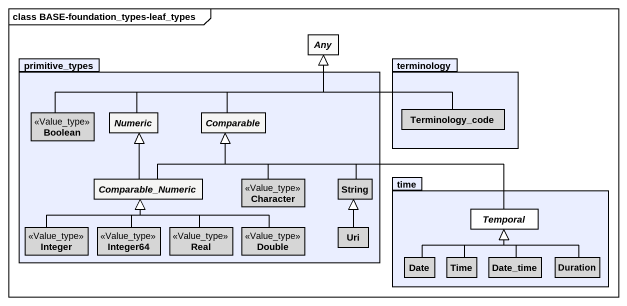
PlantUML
@startuml
mainframe class BASE-foundation_types-leaf_types
hide circle
hide empty members
abstract class Any #FAFAF9
package primitive_types #EAEEFF {
  class Boolean <<Value_type>> #D6D6D6
  abstract class Numeric #F5F5F4
  abstract class Comparable #F5F5F4
  abstract class Comparable_Numeric #F5F5F4
  class Character <<Value_type>> #D6D6D6
  class String #D6D6D6
  class Integer <<Value_type>> #D6D6D6
  class Integer64 <<Value_type>> #D6D6D6
  class Real <<Value_type>> #D6D6D6
  class Double <<Value_type>> #D6D6D6
  class Uri #D6D6D6
}
package terminology #EAEEFF {
  class Terminology_code #D6D6D6
}
package time #EAEEFF {
  abstract class Temporal #FFFFFF
  class Date #D6D6D6
  class Time #D6D6D6
  class Date_time #D6D6D6
  class Duration #D6D6D6
}
Boolean -right-|> Any
Numeric -right-|> Any
Comparable -up-|> Any
Terminology_code -left-|> Any
Comparable_Numeric -up-|> Numeric
Comparable_Numeric -up-|> Comparable
Character -up-|> Comparable
String -left-|> Comparable
Integer -right-|> Comparable_Numeric
Integer64 -up-|> Comparable_Numeric
Real -up-|> Comparable_Numeric
Double -left-|> Comparable_Numeric
Uri -up-|> String
Temporal -left-|> Comparable
Date -right-|> Temporal
Time -up-|> Temporal
Date_time -up-|> Temporal
Duration -up-|> Temporal
@enduml
